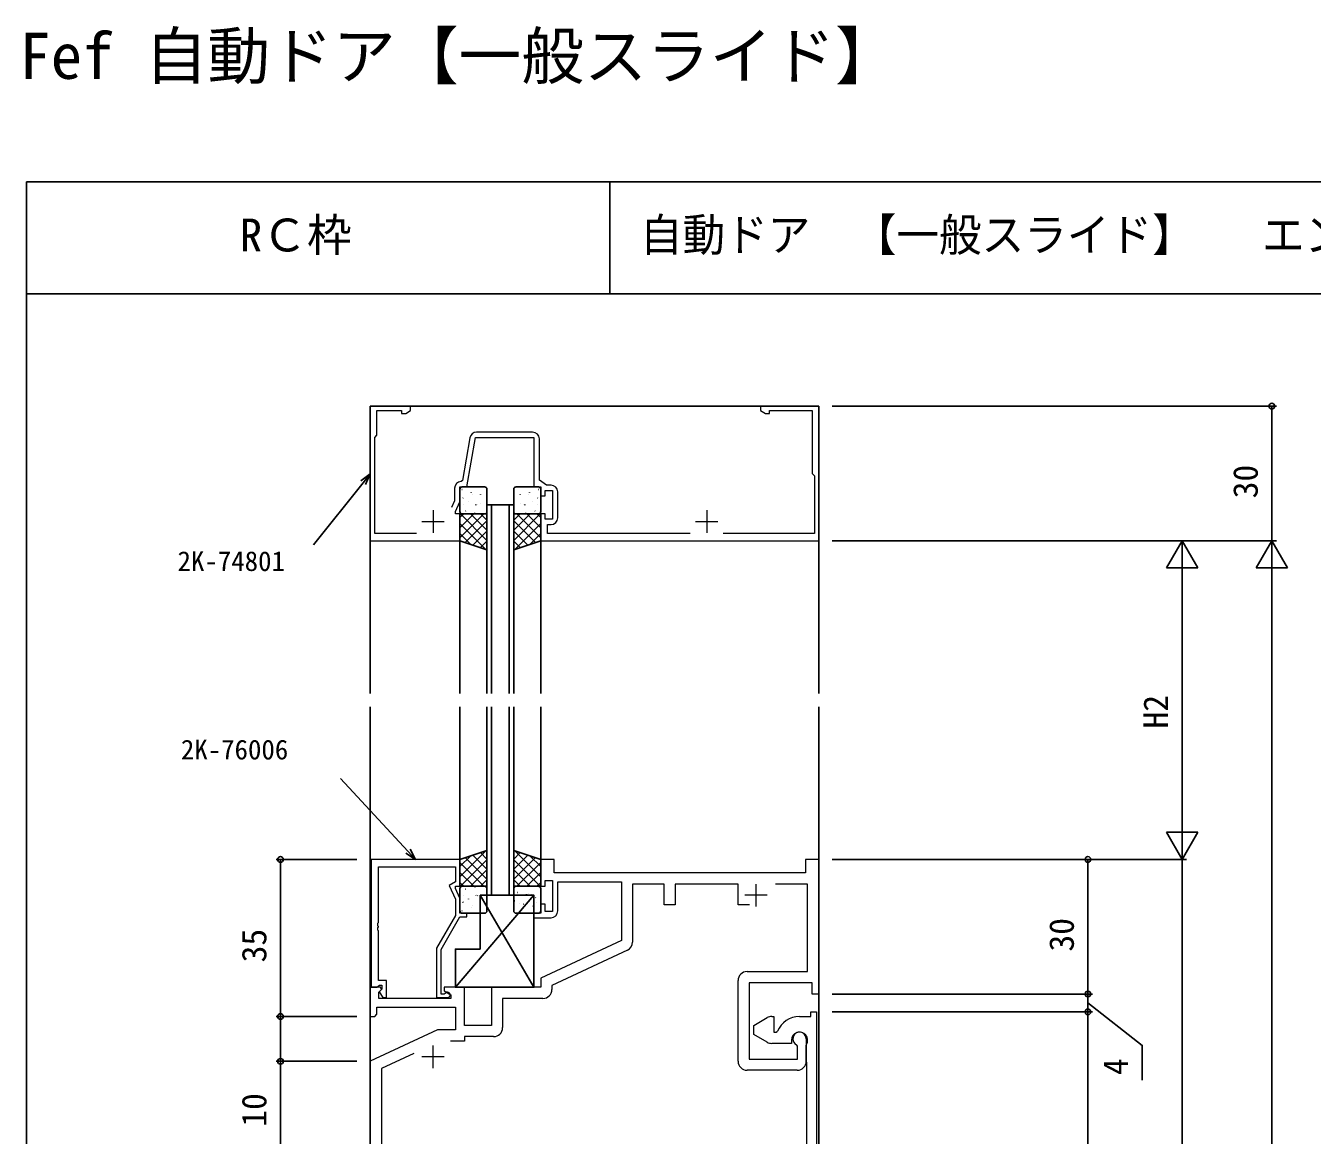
# Model space of a CAD drawing. Units: millimetres, scale not verified. Extents: x -437 to 438, y -681 to 679.
# Drawn here: x -436.9 to -150.1, y 431.3 to 678.6 of the extents above; entities that cross this region are included whole.
import ezdxf
from ezdxf.enums import TextEntityAlignment as Align

# ---------------------------------------------------------------- set-up
doc = ezdxf.new("R2010")
doc.units = ezdxf.units.MM
doc.header["$LTSCALE"] = 4
for name, color, linetype in [('0-1_USER1', 3, 'Continuous'), ('0-3_YKK_12', 2, 'Continuous'), ('0-4_YKK_13', 4, 'Continuous'), ('0-6_YKK_D', 6, 'Continuous'), ('0-7_YKK_ZWAK', 7, 'Continuous')]:
    doc.layers.add(name, color=color, linetype=linetype)
doc.layers.add('0-2_YKK_11', color=7, linetype='Continuous', lineweight=18)
doc.styles.add('ＭＳ ゴシック', font='')
doc.styles.get('ＭＳ ゴシック').set_extended_font_data('MS Gothic')

msp = doc.modelspace()

# ---------------------------------------------------------------- linework, layer by layer
at = {"layer": '0-2_YKK_11'}
for p, q in [((-323.877, 588), (-336.386, 588)), ((-318.277, 568.9), (-318.277, 574.7)), ((-348.577, 568.1), (-343.577, 568.1)), ((-346.077, 570.6), (-346.077, 565.6)), ((-287.577, 568.1), (-282.577, 568.1)), ((-285.077, 570.6), (-285.077, 565.6)), ((-260.077, 492.801), (-263.077, 492.801)), ((-271.577, 484.801), (-276.577, 484.801)), ((-274.077, 482.301), (-274.077, 487.301)), ((-278.077, 447.801), (-278.077, 465.801)), ((-346.077, 446.301), (-346.077, 451.301)), ((-262.877, 452.801), (-262.877, 447.801)), ((-343.577, 448.801), (-348.577, 448.801)), ((-264.877, 445.801), (-276.077, 445.801))]:
    msp.add_line(p, q, dxfattribs=at)
for points in [[(-349.761, 565.4), (-359.077, 565.4), (-359.077, 586.8), (-358.577, 587.3), (-358.577, 592.8), (-353.077, 592.8), (-353.077, 592.17), (-352.168, 592.17), (-351.077, 592.8), (-351.077, 593.8), (-360.077, 593.8), (-360.077, 563.8), (-340.077, 563.8), (-340.077, 569.8), (-341.077, 569.8), (-341.077, 570.3), (-340.077, 572.445), (-340.077, 575.8), (-338.577, 575.8), (-336.637, 586.8), (-323.577, 586.8), (-323.577, 575.8), (-322.077, 575.8), (-322.077, 573.8), (-321.077, 573.8), (-321.077, 575), (-319.477, 575), (-319.477, 568.6), (-321.077, 568.6), (-321.077, 569.8), (-322.077, 569.8), (-322.077, 563.8), (-260.077, 563.8), (-260.077, 593.8), (-273.077, 593.8), (-273.077, 592.8), (-271.986, 592.17), (-271.077, 592.17), (-271.077, 592.8), (-261.577, 592.8)], [(-261.577, 592.8), (-261.577, 578.8), (-261.077, 578.3), (-261.077, 565.4), (-281.393, 565.4)], [(-337.863, 586.76), (-339.54, 577.247), (-339.826, 576.999)], [(-319.777, 576.2), (-320.806, 576.2), (-322.377, 577.3), (-322.377, 586.5)], [(-341.277, 575.5), (-341.277, 572.711), (-341.983, 571.196)], [(-288.761, 565.4), (-320.577, 565.4), (-320.577, 567.4), (-319.777, 567.4)], [(-359.877, 492.8), (-359.877, 464.3), (-358.547, 464.3), (-358.247, 464.6), (-358.047, 464.8), (-357.477, 464.8), (-357.477, 463.874), (-358.051, 463.3), (-357.3, 462), (-356.477, 462), (-356.477, 465.8), (-358.247, 465.8), (-358.247, 476.842), (-358.367, 477.025), (-358.367, 477.575), (-358.247, 477.758), (-358.247, 477.842), (-358.367, 478.025), (-358.367, 478.575), (-358.247, 478.758), (-358.247, 491.17), (-341.077, 491.17), (-341.077, 487.8), (-342.497, 486.98), (-341.077, 483.934), (-341.077, 480.268), (-345.277, 472.993), (-345.277, 462), (-342.877, 462)], [(-343.376, 462.933), (-343.625, 462.8), (-344.277, 462.8), (-344.277, 472.725), (-340.077, 480), (-338.577, 480), (-338.577, 480.8), (-340.077, 480.8), (-340.077, 484.155), (-341.077, 486.3), (-341.077, 486.8), (-340.077, 486.8), (-340.077, 492.8), (-359.877, 492.8)], [(-263.077, 492.801), (-263.077, 489.801), (-319.077, 489.801), (-319.077, 492.801), (-322.077, 492.801), (-322.077, 486.801), (-321.077, 486.801), (-321.077, 488.101), (-319.477, 488.101), (-319.477, 481.201), (-321.077, 481.201), (-321.077, 482.801), (-322.077, 482.801), (-322.077, 480.801), (-323.577, 480.801), (-323.577, 479.801), (-319.777, 479.801)], [(-260.077, 492.801), (-260.077, 462.801), (-261.577, 462.801), (-261.577, 465.301), (-275.577, 465.301), (-275.577, 448.301), (-264.807, 448.301), (-264.807, 451.156), (-264.985, 451.43)], [(-318.277, 481.301), (-318.277, 487.801), (-304.077, 487.801), (-304.077, 474.695), (-322.077, 466.301), (-322.077, 464.301), (-333.077, 464.301), (-333.077, 455.801), (-339.077, 455.801), (-339.077, 464.301), (-343.577, 464.301), (-343.577, 463.501), (-342.077, 462.635), (-342.077, 461.801), (-358.147, 461.801), (-358.147, 463.207), (-357.567, 463.787), (-357.777, 464.301), (-360.077, 464.301), (-360.077, 457.801), (-359.077, 457.801), (-358.577, 458.301), (-358.577, 459.871), (-341.077, 459.871), (-341.077, 454.801), (-345.065, 454.801), (-360.077, 447.801), (-360.077, 292.801)], [(-275.527, 482.701), (-278.077, 482.701), (-278.077, 487.301), (-292.077, 487.301), (-292.077, 482.701), (-294.577, 482.701), (-294.577, 487.301), (-301.577, 487.301), (-301.577, 474.376)], [(-276.077, 467.801), (-262.577, 467.801), (-262.577, 487.301), (-269.728, 487.301)], [(-302.732, 472.563), (-319.577, 464.708), (-319.577, 463.801)], [(-321.577, 461.801), (-330.577, 461.801), (-330.577, 455.301)], [(-271.578, 452.066), (-274.578, 453.798), (-274.578, 455.798), (-271.578, 457.53)], [(-270.578, 457.798), (-270.078, 457.798), (-270.078, 454.298), (-269.569, 454.298), (-269.291, 454.485)], [(-260.578, 458.798), (-260.578, 292.798), (-264.578, 292.798), (-264.578, 296.298), (-263.778, 296.298), (-263.578, 294.298), (-262.508, 294.298), (-262.508, 301.798), (-263.578, 301.798), (-263.778, 299.798), (-264.578, 299.798), (-264.578, 302.798), (-262.778, 302.798), (-262.778, 447.544), (-262.818, 447.694), (-262.823, 447.702), (-262.833, 447.72), (-262.838, 447.728), (-262.878, 447.878), (-262.878, 451.416), (-262.835, 451.57)], [(-264.378, 457.798), (-261.878, 457.798), (-261.878, 458.798), (-260.578, 458.798)], [(-332.577, 453.301), (-339.077, 453.301), (-339.077, 452.301), (-342.216, 452.301)], [(-266.178, 452.498), (-266.178, 451.798), (-270.578, 451.798)], [(-350.376, 449.566), (-357.577, 446.208), (-357.577, 428.595), (-357.314, 428.297), (-357.314, 427.305), (-357.577, 427.007), (-357.577, 338.595), (-357.314, 338.297), (-357.314, 337.305), (-357.577, 337.007), (-357.577, 328.595), (-357.314, 328.297), (-357.314, 327.305), (-357.577, 327.007), (-357.577, 295.301), (-342.007, 295.301), (-342.007, 296.422), (-342.407, 296.912)]]:
    msp.add_lwpolyline(points, dxfattribs=at)
for centre, radius, start, end in [((-336.386, 586.5), 1.5, 90.00001, 169.99999), ((-323.877, 586.5), 1.5, 0.00001, 89.99999), ((-339.777, 575.5), 1.5, 91.87261, 180), ((-319.777, 574.7), 1.5, 0.00001, 89.99999), ((-319.777, 568.9), 1.5, 270.00001, 359.99999), ((-319.777, 481.301), 1.5, 270.00001, 359.99999), ((-303.577, 474.376), 2, 295, 0), ((-276.077, 465.801), 2, 90.00001, 179.99999), ((-342.877, 462.6), 0.6, 270.00003, 146.25104), ((-321.577, 463.801), 2, 270.00001, 359.99999), ((-270.578, 455.798), 2, 89.99998, 120), ((-264.378, 452.498), 5.3, 89.99999, 157.9757), ((-332.577, 455.301), 2, 270.00001, 359.99999), ((-264.378, 452.498), 1.8, 328.99728, 179.99999), ((-264.377, 452.801), 1.5, 0.00002, 246.07405), ((-270.578, 453.798), 2, 240, 270.00002), ((-276.077, 447.801), 2, 180.00001, 269.99999), ((-264.877, 447.801), 2, 270.00001, 359.99999)]:
    msp.add_arc(centre, radius, start, end, dxfattribs=at)
at = {"layer": '0-3_YKK_12'}
for p, q in [((-360.077, 593.8), (-360.077, 529.801)), ((-360.077, 593.8), (-260.077, 593.8)), ((-260.077, 529.801), (-260.077, 593.8)), ((-334.077, 529.801), (-334.077, 571.8)), ((-333.077, 571.8), (-333.077, 529.801)), ((-329.077, 529.801), (-329.077, 571.8)), ((-340.077, 563.8), (-340.077, 529.801)), ((-322.077, 563.8), (-322.077, 529.801)), ((-360.077, 526.801), (-360.077, 171.201)), ((-340.077, 526.801), (-340.077, 492.8)), ((-334.077, 484.801), (-334.077, 526.801)), ((-333.077, 526.801), (-333.077, 484.801)), ((-329.077, 484.801), (-329.077, 526.801)), ((-328.077, 526.801), (-328.077, 484.801)), ((-322.077, 526.801), (-322.077, 492.801)), ((-260.077, 171.201), (-260.077, 526.801)), ((-328.077, 484.801), (-334.077, 484.801))]:
    msp.add_line(p, q, dxfattribs=at)
msp.add_lwpolyline([(-334.077, 571.8), (-328.077, 571.8), (-328.077, 529.801)], dxfattribs=at)
at = {"layer": '0-4_YKK_13'}
for p, q in [((-340.077, 575.3), (-340.077, 570.3)), ((-339.633, 575.236), (-339.589, 575.26)), ((-334.577, 575.8), (-339.577, 575.8)), ((-337.608, 574.502), (-337.564, 574.526)), ((-337.294, 574.082), (-337.287, 574.09)), ((-335.531, 574.07), (-335.488, 574.094)), ((-334.077, 570.3), (-334.077, 575.3)), ((-328.077, 570.3), (-328.077, 575.3)), ((-327.577, 575.8), (-322.577, 575.8)), ((-326.622, 574.07), (-326.666, 574.094)), ((-324.86, 574.082), (-324.866, 574.09)), ((-324.546, 574.502), (-324.59, 574.526)), ((-322.521, 575.236), (-322.565, 575.26)), ((-322.077, 575.3), (-322.077, 570.3)), ((-339.441, 573.292), (-339.394, 573.38)), ((-339.269, 571.877), (-339.262, 571.885)), ((-338.199, 572.612), (-338.155, 572.636)), ((-336.551, 571.767), (-336.505, 571.855)), ((-336.174, 571.878), (-336.131, 571.902)), ((-335.508, 572.062), (-335.502, 572.07)), ((-334.098, 571.446), (-334.077, 571.457)), ((-328.056, 571.446), (-328.077, 571.457)), ((-326.646, 572.062), (-326.652, 572.07)), ((-325.979, 571.878), (-326.023, 571.902)), ((-325.603, 571.767), (-325.649, 571.855)), ((-323.955, 572.612), (-323.998, 572.636)), ((-322.885, 571.877), (-322.891, 571.885)), ((-322.713, 573.292), (-322.76, 573.38)), ((-340.077, 568.956), (-339.233, 569.8)), ((-340.077, 566.711), (-336.988, 569.8)), ((-340.077, 564.466), (-334.743, 569.8)), ((-334.077, 563.898), (-339.979, 569.8)), ((-339.577, 569.8), (-334.577, 569.8)), ((-338.892, 563.405), (-334.077, 568.221)), ((-338.842, 570.421), (-338.798, 570.445)), ((-334.077, 566.143), (-337.734, 569.8)), ((-337.45, 569.895), (-337.443, 569.902)), ((-336.766, 569.988), (-336.722, 570.012)), ((-334.077, 568.388), (-335.489, 569.8)), ((-328.077, 568.388), (-326.665, 569.8)), ((-328.077, 566.143), (-324.42, 569.8)), ((-328.077, 563.898), (-322.175, 569.8)), ((-323.262, 563.405), (-328.077, 568.221)), ((-322.577, 569.8), (-327.577, 569.8)), ((-322.077, 564.466), (-327.411, 569.8)), ((-325.388, 569.988), (-325.432, 570.012)), ((-322.077, 566.711), (-325.166, 569.8)), ((-324.704, 569.895), (-324.711, 569.902)), ((-323.312, 570.421), (-323.355, 570.445)), ((-322.077, 568.956), (-322.921, 569.8)), ((-334.297, 561.873), (-340.077, 567.653)), ((-337.665, 562.996), (-340.077, 565.408)), ((-337.209, 562.844), (-334.077, 565.976)), ((-324.945, 562.844), (-328.077, 565.976)), ((-327.857, 561.873), (-322.077, 567.653)), ((-324.489, 562.996), (-322.077, 565.408)), ((-335.525, 562.283), (-334.077, 563.73)), ((-326.629, 562.283), (-328.077, 563.73)), ((-334.297, 494.728), (-340.077, 488.948)), ((-337.665, 493.605), (-340.077, 491.193)), ((-337.209, 493.757), (-334.077, 490.626)), ((-335.525, 494.319), (-334.077, 492.871)), ((-326.63, 494.318), (-328.081, 492.867)), ((-324.946, 493.757), (-328.081, 490.622)), ((-327.855, 494.726), (-322.077, 488.948)), ((-324.488, 493.604), (-322.077, 491.193)), ((-340.077, 492.135), (-334.743, 486.801)), ((-334.077, 492.703), (-339.979, 486.801)), ((-338.892, 493.196), (-334.077, 488.381)), ((-334.077, 490.458), (-337.734, 486.801)), ((-323.262, 493.196), (-328.081, 488.377)), ((-328.081, 492.707), (-322.175, 486.801)), ((-328.081, 490.461), (-324.42, 486.801)), ((-322.077, 492.135), (-327.411, 486.801)), ((-340.077, 489.89), (-336.988, 486.801)), ((-340.077, 487.645), (-339.233, 486.801)), ((-334.077, 488.213), (-335.489, 486.801)), ((-328.081, 488.216), (-326.665, 486.801)), ((-322.077, 489.89), (-325.166, 486.801)), ((-322.077, 487.645), (-322.921, 486.801)), ((-323.577, 484.8), (-341.077, 464.301)), ((-340.077, 481.301), (-340.077, 486.301)), ((-339.577, 486.801), (-334.577, 486.801)), ((-339.266, 484.724), (-339.259, 484.716)), ((-338.839, 486.18), (-338.795, 486.156)), ((-337.447, 486.706), (-337.44, 486.699)), ((-336.763, 486.613), (-336.719, 486.589)), ((-336.548, 484.834), (-336.501, 484.746)), ((-336.171, 484.723), (-336.127, 484.699)), ((-323.577, 464.301), (-335.577, 484.8)), ((-334.095, 485.155), (-334.077, 485.146)), ((-334.077, 486.301), (-334.077, 481.301)), ((-328.081, 486.301), (-328.081, 481.301)), ((-322.577, 486.801), (-327.581, 486.801)), ((-327.286, 485.446), (-327.33, 485.422)), ((-325.21, 485.014), (-325.254, 484.99)), ((-324.89, 485.169), (-324.897, 485.162)), ((-324.144, 484.963), (-324.191, 484.875)), ((-322.542, 486.471), (-322.586, 486.447)), ((-322.077, 481.301), (-322.077, 486.301)), ((-339.437, 483.309), (-339.391, 483.221)), ((-338.196, 483.989), (-338.152, 483.965)), ((-337.605, 482.099), (-337.561, 482.075)), ((-337.291, 482.519), (-337.284, 482.511)), ((-335.528, 482.531), (-335.484, 482.507)), ((-335.505, 484.539), (-335.498, 484.531)), ((-327.878, 483.556), (-327.922, 483.532)), ((-326.832, 483.002), (-326.838, 482.994)), ((-325.853, 482.822), (-325.897, 482.798)), ((-323.776, 482.39), (-323.82, 482.366)), ((-323.185, 484.28), (-323.229, 484.256)), ((-323.071, 483.187), (-323.078, 483.179)), ((-339.629, 481.365), (-339.586, 481.341)), ((-334.577, 480.801), (-339.577, 480.801)), ((-327.581, 480.801), (-322.577, 480.801)), ((-326.444, 480.932), (-326.488, 480.909)), ((-325.046, 480.982), (-325.052, 480.974))]:
    msp.add_line(p, q, dxfattribs=at)
for points in [[(-334.077, 561.8), (-340.077, 563.8), (-340.077, 569.8), (-334.077, 569.8)], [(-328.077, 561.8), (-322.077, 563.8), (-322.077, 569.8), (-328.077, 569.8)], [(-334.077, 494.801), (-340.077, 492.801), (-340.077, 486.801), (-334.077, 486.801)], [(-328.081, 494.801), (-322.077, 492.801), (-322.077, 486.801), (-328.081, 486.801)], [(-335.577, 484.8), (-323.577, 484.8), (-323.577, 464.301), (-341.077, 464.301), (-341.077, 472.801), (-335.577, 472.801)]]:
    msp.add_lwpolyline(points, close=True, dxfattribs=at)
for centre, start, end in [((-339.577, 575.3), 90, 180), ((-334.577, 575.3), 0, 90), ((-327.577, 575.3), 90, 180), ((-322.577, 575.3), 0, 90), ((-339.577, 570.3), 180, 270), ((-334.577, 570.3), 270, 0), ((-327.577, 570.3), 180, 270), ((-322.577, 570.3), 270, 0), ((-339.577, 486.301), 90, 180), ((-334.577, 486.301), 0, 90), ((-327.581, 486.301), 90, 180), ((-322.577, 486.301), 0, 90), ((-339.577, 481.301), 180, 270), ((-334.577, 481.301), 270, 0), ((-327.581, 481.301), 180, 270), ((-322.577, 481.301), 270, 0)]:
    msp.add_arc(centre, 0.5, start, end, dxfattribs=at)
at = {"layer": '0-6_YKK_D'}
for p, q in [((-257.077, 593.8), (-158.077, 593.8)), ((-159.077, 563.8), (-159.077, 593.8)), ((-257.077, 563.8), (-158.077, 563.8)), ((-257.077, 563.8), (-158.077, 563.8)), ((-257.077, 563.8), (-178.077, 563.8)), ((-179.077, 563.8), (-182.577, 557.738)), ((-179.077, 563.8), (-175.577, 557.738)), ((-179.077, 563.8), (-179.077, 551.676)), ((-159.077, 563.8), (-162.577, 557.738)), ((-159.077, 563.8), (-155.577, 557.738)), ((-159.077, 563.8), (-159.077, 551.676)), ((-182.577, 557.738), (-175.577, 557.738)), ((-179.077, 499.798), (-179.077, 556.8)), ((-162.577, 557.738), (-155.577, 557.738)), ((-159.077, -66.4), (-159.077, 556.8)), ((-179.077, 492.798), (-179.077, 504.922)), ((-179.077, 492.798), (-182.577, 498.86)), ((-175.577, 498.86), (-182.577, 498.86)), ((-179.077, 492.798), (-175.577, 498.86)), ((-363.077, 492.801), (-381.077, 492.801)), ((-380.077, 492.801), (-380.077, 457.801)), ((-257.077, 492.798), (-199.077, 492.798)), ((-257.077, 492.798), (-178.077, 492.798)), ((-257.077, 492.798), (-178.077, 492.798)), ((-200.077, 492.798), (-200.077, 462.801)), ((-179.077, 292.798), (-179.077, 492.798)), ((-257.077, 462.801), (-199.077, 462.801)), ((-257.077, 462.801), (-199.077, 462.801)), ((-200.077, 462.801), (-200.077, 458.798)), ((-363.077, 457.801), (-381.077, 457.801)), ((-363.077, 457.801), (-381.077, 457.801)), ((-257.077, 458.798), (-199.077, 458.798)), ((-257.077, 458.798), (-199.077, 458.798)), ((-200.077, 302.798), (-200.077, 458.798)), ((-363.077, 447.801), (-381.077, 447.801)), ((-363.077, 447.801), (-381.077, 447.801)), ((-380.077, 447.801), (-380.077, 292.801))]:
    msp.add_line(p, q, dxfattribs=at)
for points in [[(-360.077, 578.7), (-361.635, 576.745), (-372.695, 562.868)], [(-362.159, 577.162), (-360.077, 578.7), (-361.111, 576.327)], [(-349.977, 492.8), (-351.676, 494.634), (-366.691, 510.846)], [(-351.184, 495.089), (-349.977, 492.8), (-352.167, 494.179)], [(-200.077, 460.799), (-187.986, 451.333), (-187.986, 443.602)], [(-380.077, 457.801), (-380.077, 447.801), (-380.077, 432.876)]]:
    msp.add_lwpolyline(points, dxfattribs=at)
for centre in [(-159.077, 593.8), (-380.077, 492.801), (-200.077, 492.798), (-200.077, 462.801), (-200.077, 462.801), (-200.077, 458.798), (-200.077, 458.798), (-380.077, 457.801), (-380.077, 457.801), (-380.077, 447.801), (-380.077, 447.801)]:
    msp.add_circle(centre, 0.637, dxfattribs=at)
at = {"layer": '0-7_YKK_ZWAK'}
for p, q in [((-436.7, 643.8), (-436.7, -681.2)), ((438.3, 643.8), (-436.7, 643.8)), ((-306.7, 643.8), (-306.7, 618.8)), ((438.3, 618.8), (-436.7, 618.8))]:
    msp.add_line(p, q, dxfattribs=at)

# ---------------------------------------------------------------- texts
at = {"layer": '0-1_USER1', "style": 'ＭＳ ゴシック'}
for s, height, p in [('Fef 自動ドア【一般スライド】', 10.26, (-438.288, 663.658)), ('RＣ枠', 7.331, (-389.172, 626.073))]:
    msp.add_text(s, height=height, dxfattribs=at).set_placement(p, align=Align.BOTTOM_LEFT)
at = {"layer": '0-1_USER1', "style": 'ＭＳ ゴシック', "width": 0.95}
for s, p in [('自動ドア', (-299.952, 626.13)), ('【一般スライド】', (-252.29, 626.13)), (' エンジン内蔵 たて骨35㎜見付 たてかまち35㎜見付 枠：18㎜溝幅 障子：18㎜溝幅', (-166.034, 626.13))]:
    msp.add_text(s, height=7.331, dxfattribs=at).set_placement(p, align=Align.BOTTOM_LEFT)
at = {"layer": '0-6_YKK_D', "style": 'ＭＳ ゴシック'}
for s, p in [('30', (-160.577, 573.26)), ('H2', (-180.577, 521.971)), ('30', (-201.577, 472.26)), ('35', (-381.577, 469.847)), ('4', (-189.486, 444.719)), ('10', (-381.577, 433.226))]:
    msp.add_text(s, height=5.499, rotation=90, dxfattribs=at).set_placement(p, align=Align.BOTTOM_LEFT)
for s, p in [('2K-74801', (-403.034, 555.746)), ('2K-76006', (-402.293, 513.751))]:
    msp.add_text(s, height=4.399, dxfattribs=at).set_placement(p, align=Align.BOTTOM_LEFT)

doc.saveas('drawing.dxf')
